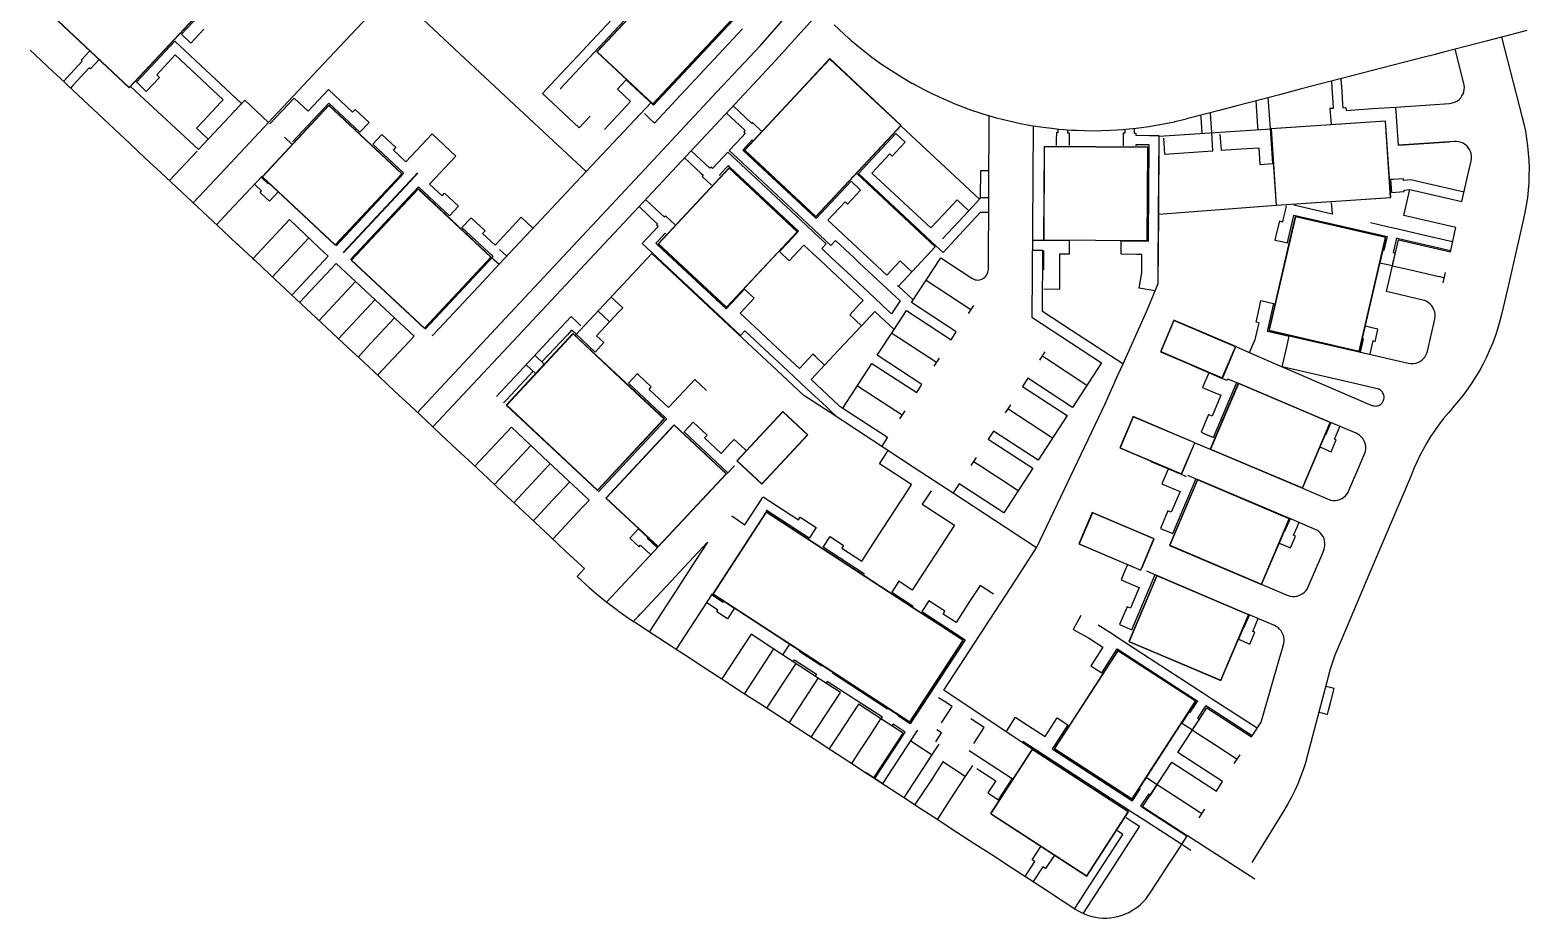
# Model space of a CAD drawing. Header units: metres. Extents: x 368293 to 368433, y 357673 to 357835.
# Drawn here: x 368292.6 to 368433.2, y 357673.3 to 357756.5 of the extents above; entities that cross this region are included whole.
import ezdxf

# ---------------------------------------------------------------- set-up
doc = ezdxf.new("R2010")
doc.units = ezdxf.units.M
for name, color, linetype, true_color in [('3D_LINES', 52, 'Continuous', 0xdcdc00), ('PLOTS EXTERNAL LEVEL', 3, 'Continuous', 0x00ff00), ('PLOTS FFL', 1, 'Continuous', 0xff0000)]:
    doc.layers.add(name, color=color, linetype=linetype, true_color=true_color)

msp = doc.modelspace()

# ---------------------------------------------------------------- linework, layer by layer
at = {"layer": '3D_LINES'}
for points in [[(368344.78, 357743.24, 53.8), (368342.12, 357745.72, 53.8), (368338.5, 357749.1, 53.8), (368333.91, 357753.39, 53.83), (368330, 357757.05, 53.83), (368321.91, 357764.6, 53.65), (368317.63, 357768.6, 53.45)], [(368345.15, 357748.45, 53.78), (368344.13, 357747.36, 53.79), (368340.69, 357750.57, 53.79), (368341.88, 357751.85, 53.79), (368343.98, 357754.09, 53.77), (368345.31, 357755.52, 53.76), (368352.45, 357763.15, 53.76)], [(368342.44, 357750.99, 53.78), (368342.37, 357751.05, 53.78), (368345.52, 357754.42, 53.75), (368353.11, 357762.54, 53.75)], [(368302.03, 357751.21, 53.65), (368308.43, 357745.32, 53.85), (368312.75, 357749.94, 53.85), (368314.98, 357747.86, 53.85), (368319.64, 357752.81, 53.84), (368323.22, 357756.61, 53.84), (368326.61, 357760.21, 53.75)], [(368308.92, 357756.61, 53.68), (368307.69, 357755.3, 53.68), (368306.82, 357756.12, 53.65), (368309.96, 357759.48, 53.65)], [(368328.95, 357720.66, 53.77), (368336.31, 357728.54, 53.9), (368343.09, 357735.79, 54.02), (368350.24, 357743.44, 53.9), (368357.04, 357750.71, 53.77), (368361.11, 357755.06, 53.77), (368365.17, 357759.68, 53.68)], [(368330.41, 357719.3, 53.81), (368337.47, 357726.85, 53.9), (368344.65, 357734.54, 54.02), (368351.97, 357742.36, 53.9), (368354.58, 357745.15, 53.85), (368358.75, 357749.61, 53.77), (368362.57, 357753.7, 53.77), (368366.68, 357758.27, 53.53)], [(368346.49, 357747.2, 53.78), (368348.94, 357749.82, 53.76), (368347.7, 357750.98, 53.76), (368348.52, 357751.86, 53.75), (368351.08, 357749.46, 53.75), (368358.56, 357757.45, 53.75)], [(368350.23, 357748.68, 53.76), (368350.72, 357748.22, 53.79), (368351.18, 357747.8, 53.8), (368353.21, 357749.98, 53.76), (368359.43, 357756.63, 53.76)], [(368368.03, 357757.01, 53.5), (368369.43, 357755.7, 53.5)], [(368309.34, 357746.29, 53.85), (368308.69, 357746.89, 53.83), (368308.24, 357747.32, 53.82), (368308.88, 357748, 53.82), (368310.49, 357749.72, 53.82), (368310.73, 357749.98, 53.82), (368309.73, 357750.92, 53.78), (368306.24, 357754.18, 53.67), (368304.5, 357752.32, 53.67), (368304.75, 357752.08, 53.68), (368303.52, 357750.76, 53.68), (368302.81, 357751.43, 53.66), (368302.61, 357751.62, 53.65), (368306.2, 357755.46, 53.65), (368312.45, 357749.62, 53.85)], [(368369.44, 357755.71, 53.48), (368369.64, 357755.54, 53.48), (368370.46, 357754.85, 53.47), (368371.41, 357754.11, 53.46), (368371.44, 357754.08, 53.45), (368372.39, 357753.39, 53.44), (368373.34, 357752.75, 53.43), (368373.4, 357752.71, 53.43), (368374.43, 357752.07, 53.42), (368375.32, 357751.55, 53.4), (368375.47, 357751.46, 53.4), (368375.57, 357751.41, 53.4)], [(368433, 357756.46, 53.59), (368431.1, 357755.97, 53.59), (368430.62, 357755.84, 53.59), (368429.17, 357755.47, 53.59), (368427.23, 357754.97, 53.58), (368426.26, 357754.71, 53.57), (368425.29, 357754.47, 53.56), (368424.26, 357754.2, 53.56), (368423.36, 357753.96, 53.55), (368421.42, 357753.46, 53.53), (368419.49, 357752.96, 53.51), (368417.55, 357752.46, 53.48), (368415.61, 357751.96, 53.46), (368413.68, 357751.46, 53.43), (368411.74, 357750.96, 53.41), (368409.8, 357750.45, 53.38), (368407.87, 357749.95, 53.36), (368405.93, 357749.45, 53.34), (368404, 357748.95, 53.32), (368402.06, 357748.45, 53.31), (368401.07, 357748.19, 53.31)], [(368430.61, 357755.84, 53.59), (368432.56, 357748.33, 53.71), (368432.7, 357747.73, 53.72), (368432.85, 357747.05, 53.73), (368432.96, 357746.36, 53.74), (368433.06, 357745.67, 53.76), (368433.13, 357744.98, 53.77), (368433.17, 357744.28, 53.78), (368433.2, 357743.58, 53.79), (368433.19, 357742.88, 53.8), (368433.17, 357742.19, 53.82), (368433.11, 357741.49, 53.83), (368433.04, 357740.8, 53.85), (368432.94, 357740.11, 53.87), (368432.81, 357739.42, 53.88), (368432.69, 357738.82, 53.9), (368431.26, 357732.62, 54.05), (368430.64, 357729.97, 54.11), (368430.43, 357729.13, 54.13), (368430.23, 357728.46, 54.15), (368430.01, 357727.79, 54.16), (368429.77, 357727.14, 54.18), (368429.5, 357726.49, 54.19), (368429.21, 357725.86, 54.21), (368428.9, 357725.23, 54.22), (368428.57, 357724.62, 54.24), (368428.21, 357724.02, 54.25), (368427.84, 357723.43, 54.27), (368427.44, 357722.85, 54.28), (368427.03, 357722.29, 54.3), (368426.59, 357721.75, 54.31), (368426.03, 357721.09, 54.33), (368425.98, 357721.03, 54.33), (368425.63, 357720.64, 54.34), (368425.19, 357720.1, 54.35), (368424.76, 357719.55, 54.36), (368424.36, 357718.98, 54.37), (368423.97, 357718.4, 54.38), (368423.61, 357717.8, 54.39), (368423.27, 357717.19, 54.4), (368422.94, 357716.57, 54.41), (368422.64, 357715.94, 54.43), (368422.44, 357715.47, 54.43), (368422.3, 357715.16, 54.44), (368422.07, 357714.6, 54.45), (368418.18, 357705.43, 54.58), (368415.29, 357698.62, 54.48), (368415, 357697.91, 54.47), (368414.77, 357697.26, 54.46), (368414.55, 357696.59, 54.45), (368414.35, 357695.87, 54.43), (368412.46, 357688.65, 54.23), (368412.23, 357687.81, 54.21), (368412.01, 357687.15, 54.19), (368411.77, 357686.5, 54.17), (368411.5, 357685.85, 54.17), (368411.22, 357685.21, 54.17), (368410.91, 357684.59, 54.17), (368410.58, 357683.97, 54.17), (368410.14, 357683.22, 54.17), (368407.21, 357678.46, 54.17)], [(368313.52, 357735.08, 53.71), (368313.51, 357735.1, 53.71), (368312.2, 357736.32, 53.71), (368312.06, 357736.45, 53.71), (368310.74, 357737.69, 53.73), (368309.28, 357739.05, 53.76), (368307.81, 357740.42, 53.78), (368306.35, 357741.79, 53.79), (368304.89, 357743.15, 53.8), (368303.43, 357744.52, 53.8), (368301.97, 357745.88, 53.8), (368300.51, 357747.25, 53.78), (368299.05, 357748.62, 53.77), (368297.59, 357749.98, 53.74), (368296.13, 357751.35, 53.71), (368295.84, 357751.62, 53.7), (368294.72, 357752.66, 53.67), (368292.62, 357754.63, 53.67)], [(368295.75, 357751.7, 53.7), (368296.03, 357752, 53.7), (368297.52, 357753.59, 53.67), (368297.41, 357753.69, 53.67), (368298.23, 357754.57, 53.65), (368299.1, 357753.75, 53.65), (368298.28, 357752.87, 53.67), (368298.17, 357752.97, 53.67), (368296.64, 357751.33, 53.7), (368296.41, 357751.08, 53.72)], [(368420.72, 357749.3, 53.8), (368425.73, 357749.64, 53.84), (368425.9, 357749.66, 53.84), (368426.1, 357749.71, 53.84), (368426.3, 357749.79, 53.85), (368426.48, 357749.89, 53.85), (368426.64, 357750.02, 53.85), (368426.79, 357750.17, 53.84), (368426.91, 357750.34, 53.83), (368427.01, 357750.53, 53.81), (368427.08, 357750.73, 53.8), (368427.12, 357750.93, 53.79), (368427.13, 357751.14, 53.78), (368427.12, 357751.35, 53.77), (368427.09, 357751.51, 53.76), (368426.26, 357754.71, 53.57)], [(368375.35, 357751.53, 53.4), (368375.47, 357751.46, 53.4), (368376.37, 357750.98, 53.39), (368377.37, 357750.48, 53.38), (368377.46, 357750.44, 53.38), (368378.56, 357749.94, 53.42), (368379.5, 357749.55, 53.44), (368379.69, 357749.48, 53.44), (368380.82, 357749.05, 53.43), (368381.68, 357748.77, 53.43), (368381.97, 357748.67, 53.43), (368383.14, 357748.33, 53.41), (368383.91, 357748.13, 53.4), (368384.31, 357748.03, 53.4), (368385.5, 357747.77, 53.39), (368386.17, 357747.64, 53.38), (368386.69, 357747.55, 53.37), (368387.89, 357747.37, 53.36), (368388.46, 357747.31, 53.36), (368389.1, 357747.24, 53.35), (368390.3, 357747.14, 53.34), (368390.77, 357747.12, 53.34), (368391.52, 357747.09, 53.33), (368392.73, 357747.08, 53.32), (368393.09, 357747.09, 53.32), (368393.94, 357747.12, 53.32), (368395.15, 357747.2, 53.31), (368395.4, 357747.22, 53.31), (368396.36, 357747.31, 53.31), (368397.56, 357747.47, 53.31), (368397.7, 357747.5, 53.31), (368398.76, 357747.68, 53.31), (368399.95, 357747.92, 53.31), (368399.97, 357747.93, 53.31), (368401.07, 357748.19, 53.31)], [(368414.66, 357751.71, 53.45), (368414.7, 357751.1, 53.48), (368414.83, 357749.27, 53.67), (368414.83, 357749.17, 53.68), (368414.53, 357749.15, 53.68), (368414.63, 357747.65, 53.8)], [(368415.55, 357751.94, 53.46), (368415.63, 357750.79, 53.53), (368415.71, 357749.57, 53.65), (368415.73, 357749.23, 53.68), (368416.03, 357749.25, 53.68), (368416.05, 357748.97, 53.7), (368418.52, 357749.15, 53.7), (368420.72, 357749.3, 53.8)], [(368311.72, 357748.99, 53.85), (368311.8, 357748.92, 53.85), (368312.48, 357749.65, 53.85)], [(368315.12, 357747.72, 53.85), (368317.38, 357750.13, 53.85), (368318.69, 357748.9, 53.85), (368320.6, 357750.94, 53.85), (368322.86, 357748.83, 53.85), (368323.1, 357749.08, 53.85), (368324.41, 357747.86, 53.85), (368323.56, 357746.94, 53.85), (368320.64, 357749.67, 53.85), (368317.25, 357746.04, 53.85)], [(368335.87, 357735.23, 53.85), (368336.62, 357734.57, 53.85), (368341.56, 357739.81, 53.84), (368344.78, 357743.24, 53.8), (368350.87, 357749.72, 53.75)], [(368404.21, 357746.74, 53.59), (368404.31, 357745.24, 53.59), (368406.19, 357745.37, 53.68), (368407.85, 357745.48, 53.75), (368407.96, 357743.91, 53.75), (368409.16, 357743.99, 53.8), (368408.94, 357747.28, 53.8), (368408.74, 357750.18, 53.37)], [(368407.79, 357747.19, 53.75), (368407.77, 357747.48, 53.71), (368407.61, 357749.89, 53.36)], [(368357.94, 357748.74, 53.79), (368359.14, 357747.61, 53.74), (368359.69, 357747.11, 53.73), (368359.55, 357746.96, 53.73), (368359.69, 357746.83, 53.72), (368359.37, 357746.48, 53.72), (368358.2, 357745.23, 53.74), (368358.96, 357744.51, 53.7), (368365.53, 357738.37, 53.7), (368366.2, 357737.75, 53.73), (368367.71, 357736.33, 53.73), (368368.15, 357736.8, 53.72), (368369.47, 357735.56, 53.72), (368369.85, 357735.21, 53.72), (368370.39, 357734.7, 53.74), (368373.44, 357731.85, 53.76), (368374.21, 357731.13, 53.82), (368373.59, 357730.18, 53.9), (368373.41, 357729.91, 53.91), (368373.13, 357730.17, 53.9), (368372.46, 357730.8, 53.84), (368371.29, 357731.9, 53.84), (368369.24, 357733.81, 53.77), (368367.78, 357735.17, 53.75), (368366.87, 357736.03, 53.75), (368367.28, 357736.46, 53.74), (368366.17, 357737.5, 53.73), (368365.37, 357738.25, 53.7), (368358.83, 357744.36, 53.7), (368358.06, 357745.08, 53.74), (368357.11, 357744.06, 53.74), (368356.61, 357743.53, 53.75), (368356.47, 357743.67, 53.76), (368356.36, 357743.56, 53.76), (368354.62, 357745.19, 53.85)], [(368360.3, 357747.77, 53.73), (368358.55, 357749.4, 53.78)], [(368368.85, 357721.07, 54.15), (368371.58, 357725.26, 54.05), (368375.77, 357722.53, 53.9), (368376.26, 357723.29, 53.8), (368372.07, 357726.02, 54), (368373.66, 357728.45, 53.94), (368374.8, 357730.21, 53.9), (368378.99, 357727.48, 53.77), (368379.48, 357728.23, 53.75), (368375.29, 357730.96, 53.85), (368378.02, 357735.15, 53.75), (368380.95, 357733.25, 53.69), (368381.12, 357733.15, 53.69), (368381.25, 357733.11, 53.69), (368381.39, 357733.09, 53.68), (368381.53, 357733.08, 53.68), (368381.67, 357733.1, 53.68), (368381.8, 357733.13, 53.68), (368381.93, 357733.19, 53.67), (368382.05, 357733.26, 53.67), (368382.16, 357733.34, 53.67), (368382.26, 357733.44, 53.67), (368382.34, 357733.56, 53.67), (368382.38, 357733.63, 53.66), (368382.45, 357733.81, 53.66), (368382.48, 357733.93, 53.66), (368382.49, 357734.08, 53.66), (368382.58, 357748.49, 53.42)], [(368398.91, 357746.38, 53.37), (368399.01, 357744.89, 53.37), (368403.55, 357745.19, 53.56), (368403.44, 357746.9, 53.56), (368403.35, 357748.23, 53.4), (368403.31, 357748.77, 53.32)], [(368402.54, 357746.84, 53.52), (368402.44, 357748.38, 53.34), (368402.43, 357748.54, 53.32)], [(368420.96, 357745.71, 53.8), (368420.72, 357749.3, 53.8)], [(368307.93, 357740.32, 53.78), (368309.97, 357742.5, 53.81), (368311.41, 357744.04, 53.85), (368314.98, 357747.86, 53.85)], [(368331.42, 357745.76, 53.84), (368330.32, 357746.78, 53.84), (368327.86, 357744.15, 53.85), (368326.7, 357745.24, 53.85), (368326.94, 357745.5, 53.85), (368325.62, 357746.73, 53.85), (368324.77, 357745.81, 53.85), (368327.69, 357743.09, 53.85), (368321.32, 357736.28, 53.85)], [(368375.32, 357733.86, 53.7), (368374.23, 357734.88, 53.7), (368372.96, 357733.53, 53.7), (368367.45, 357738.69, 53.7), (368369.05, 357740.41, 53.7), (368369.27, 357740.2, 53.7), (368370.5, 357741.52, 53.7), (368369.63, 357742.34, 53.7), (368366.35, 357738.84, 53.7), (368359.47, 357745.27, 53.7), (368360.35, 357746.21, 53.7), (368360.43, 357746.14, 53.7), (368361.24, 357747.02, 53.7), (368360.37, 357747.84, 53.73), (368360.27, 357747.73, 53.73)], [(368382.53, 357739.4, 53.57), (368381.73, 357739.4, 53.6), (368378.24, 357735.66, 53.75), (368377.56, 357736.29, 53.7), (368370.31, 357743.07, 53.7), (368373.82, 357746.83, 53.7), (368374.7, 357746.01, 53.7), (368373.47, 357744.69, 53.7), (368373.25, 357744.9, 53.7), (368371.58, 357743.11, 53.7), (368377.1, 357737.96, 53.64), (368378.33, 357739.27, 53.63), (368379.56, 357740.59, 53.61), (368380.65, 357739.56, 53.6)], [(368374.33, 357747.52, 53.7), (368381.67, 357740.65, 53.6)], [(368386.6, 357689.1, 54.4), (368378.31, 357694.62, 54.4), (368385.07, 357704.96, 54.35), (368387.04, 357708.03, 54.35), (368393.45, 357721.48, 54.35), (368394.65, 357724.17, 54.2), (368395.12, 357725.21, 54.17), (368397.37, 357730.26, 54.05), (368398.43, 357732.76, 53.7), (368398.47, 357739.25, 53.35), (368398.52, 357746.57, 53.35), (368408.99, 357747.27, 53.8)], [(368386.68, 357747.55, 53.37), (368386.62, 357737.92, 53.48), (368386.56, 357729.59, 53.55), (368393.1, 357725.33, 53.6), (368390.38, 357721.14, 53.65), (368386.19, 357723.87, 53.55), (368385.69, 357723.11, 53.55), (368389.88, 357720.38, 53.7), (368387.16, 357716.19, 53.8), (368382.97, 357718.92, 53.65), (368382.47, 357718.17, 53.7), (368386.66, 357715.44, 53.9), (368383.94, 357711.25, 54), (368379.75, 357713.98, 53.75), (368379.2, 357713.14, 53.75)], [(368389.02, 357747.24, 53.35), (368389.02, 357746.89, 53.35), (368388.87, 357746.9, 53.35), (368388.86, 357746.17, 53.34), (368388.86, 357745.7, 53.35)], [(368389.92, 357747.17, 53.34), (368389.92, 357746.89, 53.34), (368390.07, 357746.89, 53.34), (368390.06, 357746.25, 53.34), (368390.06, 357745.69, 53.35)], [(368395.28, 357747.21, 53.31), (368395.28, 357746.85, 53.32), (368395.13, 357746.86, 53.32), (368395.12, 357745.66, 53.35)], [(368396.18, 357747.29, 53.31), (368396.18, 357746.85, 53.32), (368396.33, 357746.85, 53.32), (368396.33, 357746.65, 53.32), (368397.59, 357746.64, 53.33), (368398.47, 357746.63, 53.35), (368398.42, 357739.13, 53.35), (368398.39, 357734.02, 53.63)], [(368317.17, 357745.81, 53.85), (368316.47, 357746.46, 53.85)], [(368331.46, 357745.72, 53.84), (368332.55, 357744.7, 53.83), (368330.09, 357742.07, 53.85), (368331.26, 357740.98, 53.85), (368331.5, 357741.23, 53.85), (368332.81, 357740.01, 53.85), (368331.96, 357739.09, 53.85), (368329.04, 357741.82, 53.85), (368322.68, 357735.01, 53.85)], [(368398.11, 357732.06, 53.8), (368396.63, 357732.32, 53.82), (368396.89, 357733.76, 53.63), (368396.9, 357735.48, 53.47), (368396.37, 357735.48, 53.48), (368394.95, 357735.49, 53.48), (368394.95, 357736.74, 53.35), (368397.51, 357736.73, 53.37), (368397.51, 357737.01, 53.35), (368397.57, 357745.74, 53.35), (368396.32, 357745.75, 53.35), (368396.32, 357745.65, 53.35)], [(368422.03, 357741.56, 53.9), (368426.9, 357740.43, 54.05), (368427.56, 357743.31, 53.95), (368427.78, 357744.23, 53.93), (368427.81, 357744.52, 53.93), (368427.8, 357744.73, 53.93), (368427.77, 357744.94, 53.92), (368427.7, 357745.14, 53.92), (368427.61, 357745.33, 53.92), (368427.49, 357745.5, 53.91), (368427.35, 357745.65, 53.91), (368427.19, 357745.79, 53.9), (368427.01, 357745.9, 53.9), (368426.82, 357745.98, 53.9), (368426.62, 357746.04, 53.89), (368426.41, 357746.06, 53.89), (368426.21, 357746.06, 53.89), (368420.96, 357745.71, 53.8), (368425.75, 357746.03, 53.8)], [(368308.28, 357745.16, 53.85), (368305.7, 357742.4, 53.79)], [(368354, 357744.53, 53.86), (368355.56, 357743.08, 53.78), (368355.75, 357742.9, 53.77), (368355.65, 357742.79, 53.77), (368356.52, 357741.97, 53.71)], [(368314.39, 357742.83, 53.85), (368311.27, 357739.5, 53.77), (368310.15, 357738.3, 53.74)], [(368314.32, 357742.69, 53.85), (368314.95, 357742.1, 53.85), (368315.02, 357742.17, 53.85), (368315.9, 357741.35, 53.85), (368315.51, 357740.94, 53.84), (368315.08, 357740.47, 53.83)], [(368328.96, 357743.13, 53.85), (368328.24, 357742.36, 53.85), (368321.98, 357735.66, 53.85)], [(368329, 357743.09, 53.85), (368328.28, 357742.33, 53.85), (368322.02, 357735.63, 53.85)], [(368370.58, 357728.79, 53.9), (368369.49, 357729.81, 53.88), (368370.42, 357730.82, 53.88), (368370.75, 357731.17, 53.87), (368368.85, 357732.94, 53.81), (368366.73, 357734.93, 53.78), (368366, 357735.6, 53.77), (368365.19, 357736.36, 53.74), (368364.68, 357735.82, 53.77), (368363.82, 357734.89, 53.78), (368362.91, 357735.75, 53.75), (368363.71, 357736.6, 53.75), (368364.69, 357737.65, 53.7), (368358.25, 357743.67, 53.7), (368358.11, 357743.81, 53.71), (368357.85, 357743.53, 53.71), (368357.27, 357742.91, 53.71), (368357.34, 357742.85, 53.71)], [(368374.06, 357732.51, 53.7), (368377.51, 357736.2, 53.7), (368370.17, 357743.07, 53.7)], [(368382.55, 357743.31, 53.51), (368382.01, 357743.31, 53.54), (368381.74, 357743.32, 53.54), (368381.73, 357740.81, 53.59), (368381.67, 357740.65, 53.6)], [(368427.1, 357741.31, 54.02), (368423.71, 357742.09, 53.92), (368422.1, 357742.46, 53.88), (368421.8, 357742.44, 53.88), (368421.43, 357742.42, 53.86), (368421.42, 357742.57, 53.85), (368420.48, 357742.51, 53.8), (368420.22, 357742.49, 53.8), (368420.3, 357741.29, 53.8), (368421.5, 357741.37, 53.87), (368421.49, 357741.52, 53.87), (368422.03, 357741.56, 53.9)], [(368314.31, 357741.19, 53.83), (368314.2, 357741.29, 53.83), (368314.34, 357741.44, 53.83), (368313.7, 357742.03, 53.83)], [(368314.31, 357741.19, 53.83), (368315.08, 357740.47, 53.83), (368314.31, 357741.19, 53.83)], [(368410.04, 357724.93, 54.1), (368410.5, 357726.93, 54.03), (368410.71, 357727.86, 54), (368417.28, 357726.34, 54), (368421.87, 357725.28, 54.3), (368422.15, 357725.25, 54.32), (368422.36, 357725.25, 54.33), (368422.57, 357725.29, 54.35), (368422.77, 357725.36, 54.36), (368422.95, 357725.45, 54.37), (368423.13, 357725.56, 54.39), (368423.28, 357725.7, 54.4), (368423.42, 357725.86, 54.39), (368423.53, 357726.04, 54.39), (368423.61, 357726.23, 54.38), (368423.67, 357726.41, 54.38), (368424.36, 357729.4, 54.28), (368424.39, 357729.69, 54.28), (368424.39, 357729.89, 54.27), (368424.35, 357730.1, 54.26), (368424.28, 357730.3, 54.26), (368424.19, 357730.49, 54.25), (368424.08, 357730.66, 54.25), (368423.94, 357730.82, 54.24), (368423.78, 357730.95, 54.24), (368423.6, 357731.06, 54.23), (368423.41, 357731.15, 54.23), (368423.23, 357731.2, 54.22), (368419.82, 357731.99, 54.15), (368420.94, 357736.86, 54), (368425.82, 357735.73, 54.2), (368426.34, 357738, 54.05), (368421.47, 357739.12, 53.9), (368422.03, 357741.56, 53.9)], [(368368.32, 357720.23, 54.13), (368367.75, 357720.76, 54.15), (368367.3, 357721.18, 54.13), (368365.47, 357722.89, 54.09), (368363.74, 357724.51, 54), (368362.75, 357725.43, 53.99), (368362.42, 357725.75, 53.98), (368361.5, 357726.6, 53.94), (368359.66, 357728.32, 53.83), (368359.25, 357727.88, 53.82), (368357.21, 357729.8, 53.7), (368350.96, 357735.63, 53.7), (368350.4, 357736.16, 53.75), (368350.04, 357736.5, 53.79), (368351.53, 357738.09, 53.76), (368351.38, 357738.22, 53.78), (368351.48, 357738.33, 53.77), (368349.73, 357739.97, 53.94)], [(368350.35, 357740.63, 53.93), (368351.74, 357739.32, 53.8), (368352.1, 357738.99, 53.77), (368352.2, 357739.1, 53.77), (368353.08, 357738.28, 53.71)], [(368381.67, 357740.65, 53.6), (368380.65, 357739.56, 53.6), (368378.19, 357736.93, 53.6)], [(368381.73, 357740.81, 53.59), (368382.53, 357740.81, 53.55)], [(368398.47, 357739.25, 53.35), (368409.47, 357740.09, 53.8)], [(368410.42, 357740.04, 53.8), (368410.32, 357739.59, 53.82), (368410.15, 357738.85, 53.89), (368410.07, 357738.52, 53.91), (368409.78, 357738.59, 53.89), (368409.52, 357737.49, 53.94), (368409.37, 357736.83, 53.95), (368410, 357736.69, 53.98), (368410.54, 357736.56, 54), (368410.71, 357737.3, 54), (368410.8, 357737.67, 53.98), (368411.13, 357739.12, 53.85), (368411.14, 357739.17, 53.84), (368417.46, 357737.71, 53.85), (368419.78, 357737.18, 53.99), (368419.88, 357737.15, 54), (368419.77, 357736.65, 54.01), (368419.58, 357735.85, 54.01), (368419.49, 357735.87, 54), (368419.22, 357734.7, 54), (368419.79, 357734.57, 54.07), (368420.38, 357734.43, 54.07), (368420.38, 357734.42, 54.08), (368422.09, 357734.03, 54.11), (368424.61, 357733.45, 54.21), (368424.82, 357733.4, 54.22), (368425.25, 357733.3, 54.21)], [(368414.65, 357740.33, 53.8), (368414.69, 357739.71, 53.83), (368414.72, 357739.27, 53.84), (368413.67, 357739.51, 53.84), (368411.14, 357740.09, 53.8)], [(368317.18, 357731.67, 53.67), (368320.59, 357735.32, 53.82), (368319.78, 357736.08, 53.82), (368316.94, 357738.74, 53.82), (368313.52, 357735.08, 53.71)], [(368339.78, 357737.94, 53.84), (368338.68, 357738.97, 53.84), (368336.23, 357736.34, 53.85), (368335.06, 357737.43, 53.85), (368335.3, 357737.68, 53.85), (368333.98, 357738.91, 53.85), (368333.13, 357738, 53.85), (368336.05, 357735.27, 53.85), (368329.68, 357728.46, 53.85)], [(368426.03, 357736.66, 54.14), (368423.15, 357737.32, 54.02), (368421.16, 357737.78, 53.96), (368420.48, 357737.94, 53.96), (368419.89, 357738.08, 53.95), (368418.32, 357738.44, 53.85)], [(368318.76, 357737.03, 53.82), (368315.35, 357733.38, 53.69)], [(368367.13, 357725.1, 54), (368366.27, 357725.91, 53.97), (368366.04, 357726.13, 53.97), (368364.77, 357724.77, 53.99), (368363.54, 357725.93, 53.98), (368362.74, 357726.67, 53.96), (368360.58, 357728.7, 53.86), (368359.22, 357729.97, 53.78), (368359.33, 357730.09, 53.77), (368359.62, 357730.4, 53.79), (368360.53, 357731.38, 53.78), (368359.62, 357732.23, 53.75), (368358.81, 357731.36, 53.75), (368357.9, 357730.38, 53.7), (368351.47, 357736.39, 53.7), (368351.31, 357736.54, 53.71), (368351.55, 357736.79, 53.71), (368352.18, 357737.47, 53.71), (368352.26, 357737.41, 53.71)], [(368425.84, 357735.83, 54.19), (368420.97, 357736.95, 54), (368420.77, 357737, 54), (368420.46, 357735.65, 54.04), (368420.65, 357735.6, 54.04)], [(368338.55, 357736.63, 53.84), (368336.62, 357734.57, 53.85), (368335.11, 357732.95, 53.86), (368330.98, 357728.53, 53.86), (368330.34, 357727.85, 53.85)], [(368336.66, 357735.93, 53.85), (368337.32, 357735.31, 53.85)], [(368387.01, 357707.98, 54.35), (368379.18, 357713.1, 53.75), (368375.55, 357715.48, 53.9), (368367.57, 357720.71, 54.15), (368365.18, 357722.26, 54.15), (368362.18, 357725.06, 54), (368357.16, 357729.75, 53.7), (368350.93, 357735.58, 53.7), (368343.73, 357727.88, 54.1)], [(368387.6, 357735.84, 53.35), (368386.6, 357735.84, 53.49)], [(368387.68, 357732.24, 53.44), (368389.18, 357732.23, 53.52), (368389.2, 357735.53, 53.46), (368390.1, 357735.52, 53.47), (368390.1, 357736.17, 53.42), (368390.11, 357736.77, 53.35), (368387.66, 357736.79, 53.35), (368387.17, 357736.79, 53.41), (368386.61, 357736.79, 53.49)], [(368395.11, 357725.22, 54.17), (368390.3, 357728.35, 53.55), (368387.57, 357730.13, 53.48), (368387.6, 357735.89, 53.35)], [(368387.69, 357734.04, 53.4), (368387.7, 357735.84, 53.36)], [(368420.43, 357734.63, 54.07), (368420.67, 357735.65, 54.04)], [(368313.52, 357735.08, 53.71), (368313.66, 357734.96, 53.71), (368315.12, 357733.59, 53.69), (368316.58, 357732.23, 53.68), (368318.04, 357730.86, 53.67), (368319.5, 357729.49, 53.67), (368320.96, 357728.13, 53.67), (368322.42, 357726.76, 53.68), (368323.88, 357725.4, 53.69), (368325.35, 357724.03, 53.71), (368326.81, 357722.66, 53.73), (368328.27, 357721.3, 53.76), (368329.73, 357719.93, 53.78), (368331.19, 357718.57, 53.81), (368332.15, 357717.66, 53.81), (368332.65, 357717.2, 53.84), (368334.11, 357715.83, 53.87), (368335.57, 357714.47, 53.9), (368337.03, 357713.1, 53.93), (368338.49, 357711.74, 53.95), (368339.96, 357710.37, 53.98), (368341.42, 357709.01, 54.01), (368342.88, 357707.64, 54.04), (368344.34, 357706.27, 54.07), (368344.61, 357706.02, 54.06), (368343.92, 357705.29, 54.05), (368344.78, 357704.5, 54.07), (368345.05, 357704.26, 54.07), (368345.73, 357703.67, 54.09), (368346.44, 357703.1, 54.1), (368346.71, 357702.88, 54.1), (368347.72, 357702.11, 54.12), (368347.88, 357702, 54.13), (368348.76, 357701.39, 54.13), (368349.28, 357701.04, 54.13)], [(368325.21, 357724.16, 53.7), (368328.23, 357727.39, 53.81), (368328.63, 357727.81, 53.82), (368321.32, 357734.64, 53.82), (368317.91, 357730.99, 53.67)], [(368323.15, 357732.93, 53.82), (368319.73, 357729.28, 53.67)], [(368376.66, 357733.06, 53.8), (368380.85, 357730.33, 53.7)], [(368425.14, 357732.81, 54.21), (368425.37, 357733.78, 54.21)], [(368347.1, 357731.51, 53.91), (368348.2, 357730.48, 53.91), (368347.85, 357730.1, 53.93), (368345.74, 357727.85, 54.05), (368346.43, 357727.21, 54.05), (368345.61, 357726.33, 54.09), (368343.76, 357728.06, 54.1), (368343.41, 357728.39, 54.09), (368343.01, 357727.95, 54.08), (368340.62, 357725.4, 54.08)], [(368373.98, 357732.58, 53.7), (368374.06, 357732.51, 53.7), (368375.45, 357731.21, 53.84)], [(368324.97, 357731.22, 53.82), (368321.56, 357727.57, 53.67)], [(368345.87, 357730.19, 53.98), (368346.97, 357729.17, 53.98)], [(368365.87, 357723.75, 54), (368368.45, 357726.51, 54), (368370.58, 357728.79, 53.9), (368371.85, 357730.14, 53.9)], [(368371.85, 357730.14, 53.9), (368373.66, 357728.45, 53.94)], [(368381.09, 357730.7, 53.7), (368380.6, 357729.95, 53.71)], [(368406.99, 357726.27, 54.1), (368407.52, 357727.49, 54.06), (368407.59, 357727.76, 54.06), (368407.8, 357728.68, 53.98), (368407.89, 357729.07, 53.98), (368407.6, 357729.14, 53.98), (368407.88, 357730.37, 53.96), (368408.06, 357731.16, 53.96), (368409.23, 357730.89, 54), (368408.66, 357728.4, 54), (368408.63, 357728.28, 54.01), (368408.66, 357728.28, 54.01), (368410.7, 357727.81, 54)], [(368326.8, 357729.52, 53.82), (368324.59, 357727.16, 53.73), (368323.38, 357725.86, 53.68)], [(368344.28, 357728.8, 54.07), (368343.91, 357729.16, 54.09), (368343.37, 357729.66, 54.07), (368341.49, 357727.65, 54.03), (368336.37, 357722.17, 54.03)], [(368417.37, 357726.27, 54.01), (368417.38, 357726.32, 54.01), (368417.51, 357726.86, 54.01), (368417.67, 357727.57, 54.01), (368417.58, 357727.6, 54), (368417.85, 357728.77, 54), (368418.32, 357728.66, 54.06), (368419.02, 357728.5, 54.11)], [(368344.29, 357727.56, 54.09), (368344.29, 357727.56, 54.09)], [(368373.44, 357728.11, 53.95), (368374.03, 357727.73, 53.92), (368377.63, 357725.38, 53.79)], [(368418.75, 357727.33, 54.09), (368418.55, 357727.37, 54.08), (368418.27, 357726.15, 54.06), (368418.25, 357726.07, 54.07)], [(368419, 357728.45, 54.11), (368418.74, 357727.28, 54.09)], [(368339.15, 357725.14, 54.03), (368340.02, 357724.32, 54.1), (368340.84, 357725.2, 54.1), (368339.97, 357726.02, 54.03)], [(368377.87, 357725.76, 53.78), (368377.38, 357725.01, 53.79)], [(368387.8, 357726.34, 53.56), (368387.39, 357725.72, 53.57), (368387.3, 357725.58, 53.57)], [(368387.55, 357725.96, 53.57), (368387.93, 357725.71, 53.56), (368391.74, 357723.23, 53.63)], [(368404.53, 357724.08, 54.15), (368405.7, 357726.84, 54.15)], [(368405.7, 357726.84, 54.15), (368406.9, 357726.31, 54.1), (368410.04, 357724.93, 54.1)], [(368339.8, 357724.52, 54.08), (368337.3, 357721.85, 54.08), (368337.03, 357721.56, 54.09)], [(368356.05, 357722.73, 54.08), (368354.95, 357723.76, 54), (368352.5, 357721.13, 54.06), (368350.67, 357722.83, 54.06), (368350.88, 357723.05, 54.05), (368349.67, 357724.18, 54.05), (368349.56, 357724.28, 54.05), (368348.75, 357723.4, 54.09), (368352.17, 357720.2, 54.09), (368352.32, 357720.06, 54.11), (368352.24, 357719.97, 54.12), (368345.93, 357713.22, 54.12)], [(368404.96, 357723.81, 54.16), (368404.92, 357723.73, 54.17), (368404.89, 357723.65, 54.17), (368404.39, 357723.86, 54.15), (368401.57, 357725.05, 54.15)], [(368403.17, 357724.38, 54.15), (368402.58, 357722.99, 54.24), (368403.46, 357722.62, 54.27), (368404.3, 357722.27, 54.26), (368403.48, 357720.33, 54.3), (368403.15, 357720.46, 54.31), (368402.45, 357718.8, 54.37), (368402.64, 357718.72, 54.35), (368403.6, 357718.32, 54.33), (368405.73, 357723.34, 54.21), (368405.78, 357723.46, 54.19)], [(368419.1, 357722.84, 54.38), (368416.17, 357723.52, 54.1), (368410.04, 357724.93, 54.1), (368415.48, 357722.6, 54.1), (368418.45, 357721.33, 54.38), (368418.54, 357721.3, 54.39), (368418.65, 357721.27, 54.4), (368418.76, 357721.26, 54.41), (368418.88, 357721.27, 54.42), (368418.99, 357721.29, 54.43), (368419.1, 357721.33, 54.44), (368419.2, 357721.38, 54.45), (368419.3, 357721.44, 54.46), (368419.38, 357721.52, 54.47), (368419.45, 357721.61, 54.48), (368419.51, 357721.71, 54.49), (368419.56, 357721.81, 54.5), (368419.59, 357721.92, 54.49), (368419.6, 357722.04, 54.48), (368419.6, 357722.15, 54.47), (368419.58, 357722.27, 54.46), (368419.55, 357722.38, 54.45), (368419.5, 357722.48, 54.43), (368419.44, 357722.58, 54.42), (368419.36, 357722.67, 54.41), (368419.28, 357722.74, 54.4), (368419.18, 357722.8, 54.39), (368419.1, 357722.84, 54.38)], [(368365.87, 357723.75, 54), (368368.46, 357721.33, 54.13), (368368.85, 357721.07, 54.15), (368373.04, 357718.34, 54), (368372.5, 357717.51, 54)], [(368370.22, 357723.17, 54.1), (368374.41, 357720.44, 53.95)], [(368405.01, 357723.79, 54.17), (368405.93, 357723.4, 54.2)], [(368374.65, 357720.82, 53.94), (368374.16, 357720.06, 53.96)], [(368384.58, 357721.39, 53.59), (368384.08, 357720.64, 53.61)], [(368384.33, 357721.02, 53.6), (368388.52, 357718.29, 53.75)], [(368330.41, 357719.3, 53.81), (368331.19, 357718.57, 53.81), (368331.19, 357718.57, 53.81), (368332.15, 357717.66, 53.81), (368332.15, 357717.66, 53.81)], [(368341.65, 357708.79, 54.02), (368342.01, 357709.18, 54.03), (368344.38, 357711.71, 54.07), (368344.65, 357712, 54.09), (368345.06, 357712.44, 54.1), (368345.03, 357712.47, 54.09), (368344.97, 357712.52, 54.08), (368341.25, 357716, 54.08), (368337.76, 357719.27, 54.06), (368336.27, 357717.68, 53.99), (368334.34, 357715.62, 53.87)], [(368346.61, 357712.64, 54.25), (368352.91, 357719.37, 54.25)], [(368359.75, 357717.12, 54.35), (368359.28, 357717.55, 54.3), (368358.65, 357718.14, 54.28), (368358.28, 357717.74, 54.29), (368357.52, 357716.92, 54.33), (368357.43, 357716.83, 54.32), (368355.88, 357718.27, 54.28), (368356.12, 357718.52, 54.27), (368354.81, 357719.75, 54.23), (368353.95, 357718.84, 54.26), (368358.06, 357715, 54.26)], [(368400.7, 357715.06, 54.55), (368401.87, 357717.83, 54.55), (368403.3, 357717.22, 54.35), (368411.95, 357713.55, 54.35), (368414.35, 357712.53, 54.54), (368414.62, 357712.45, 54.56), (368414.83, 357712.42, 54.57), (368415.04, 357712.42, 54.59), (368415.24, 357712.45, 54.6), (368415.45, 357712.5, 54.62), (368415.64, 357712.59, 54.63), (368415.81, 357712.7, 54.65), (368415.97, 357712.84, 54.65), (368416.11, 357712.99, 54.64), (368416.23, 357713.16, 54.64), (368416.31, 357713.33, 54.64), (368417.37, 357715.81, 54.59), (368417.78, 357716.77, 54.58), (368417.76, 357716.75, 54.57), (368417.85, 357717.02, 54.55), (368417.88, 357717.23, 54.54), (368417.88, 357717.44, 54.52), (368417.85, 357717.65, 54.5), (368417.79, 357717.85, 54.49), (368417.71, 357718.04, 54.47), (368417.6, 357718.22, 54.46), (368417.46, 357718.38, 54.44), (368417.31, 357718.52, 54.43), (368417.13, 357718.63, 54.41), (368416.97, 357718.72, 54.4), (368414.52, 357719.75, 54.2)], [(368414.62, 357719.71, 54.21), (368414.11, 357718.52, 54.23), (368414.06, 357718.53, 54.23), (368413.59, 357717.43, 54.26), (368414.65, 357716.98, 54.35), (368415.12, 357718.09, 54.32), (368414.94, 357718.16, 54.31), (368415.22, 357718.83, 54.29), (368415.45, 357719.36, 54.27)], [(368339.58, 357717.56, 54.07), (368337.06, 357714.86, 53.94), (368336.17, 357713.91, 53.91)], [(368341.41, 357715.86, 54.08), (368341.25, 357715.69, 54.07), (368337.99, 357712.2, 53.94)], [(368359.05, 357715.99, 54.35), (368361.24, 357713.94, 54.35)], [(368370.89, 357705.49, 54.34), (368367, 357708.02, 54.34), (368367.66, 357709.02, 54.3), (368368.91, 357708.2, 54.3), (368368.75, 357707.95, 54.31), (368370.63, 357706.73, 54.31), (368370.75, 357706.91, 54.3), (368372.23, 357709.19, 54.17), (368374.17, 357712.16, 54.03), (368374.41, 357712.53, 54.02), (368374.93, 357713.33, 53.98), (368375.29, 357713.9, 53.94), (368375.12, 357714.01, 53.95), (368373.16, 357715.29, 54.01), (368372.28, 357715.86, 54.04), (368373.09, 357717.09, 53.98), (368373.1, 357717.11, 53.98)], [(368381.36, 357716.45, 53.77), (368381.22, 357716.25, 53.78), (368380.86, 357715.7, 53.77)], [(368381.11, 357716.07, 53.78), (368381.66, 357715.71, 53.8), (368382.84, 357714.95, 53.81), (368383.64, 357714.43, 53.85), (368385.3, 357713.34, 53.95)], [(368401.06, 357714.63, 54.51), (368400.6, 357714.83, 54.55), (368397.75, 357716.04, 54.55)], [(368358.67, 357715.66, 54.32), (368357.99, 357714.93, 54.25)], [(368399.35, 357715.36, 54.55), (368398.76, 357713.98, 54.55), (368400.02, 357713.45, 54.55), (368400.48, 357713.25, 54.53), (368399.65, 357711.31, 54.53), (368399.33, 357711.45, 54.55), (368398.63, 357709.79, 54.55), (368399.78, 357709.3, 54.5), (368401.97, 357714.47, 54.44)], [(368401.18, 357714.78, 54.51), (368402.1, 357714.38, 54.43)], [(368343.24, 357714.15, 54.08), (368341.6, 357712.4, 54.05), (368340.12, 357710.81, 54), (368339.82, 357710.5, 53.98)], [(368377.12, 357713.3, 53.86), (368376.69, 357712.65, 53.89), (368376.3, 357712.05, 53.93), (368377.97, 357710.96, 53.88), (368379.31, 357710.09, 53.94), (368378.04, 357708.14, 54.06), (368376.45, 357705.7, 54.2), (368375.35, 357704.01, 54.28), (368374.1, 357704.83, 54.28), (368373.44, 357703.82, 54.34), (368375.45, 357702.51, 54.34)], [(368358.42, 357710.96, 54.31), (368359.67, 357710.14, 54.34), (368360.91, 357712.04, 54.33), (368361.35, 357712.71, 54.35)], [(368361.37, 357712.76, 54.35), (368364.68, 357710.6, 54.35), (368364.84, 357710.86, 54.35), (368366.35, 357709.87, 54.33), (368365.7, 357708.87, 54.35), (368361.64, 357711.51, 54.35)], [(368408.08, 357704.56, 54.5), (368410.52, 357703.52, 54.56), (368410.8, 357703.43, 54.57), (368411, 357703.4, 54.57), (368411.21, 357703.4, 54.58), (368411.42, 357703.43, 54.58), (368411.62, 357703.49, 54.58), (368411.81, 357703.58, 54.59), (368411.99, 357703.69, 54.59), (368412.15, 357703.82, 54.6), (368412.29, 357703.98, 54.6), (368412.41, 357704.15, 54.61), (368412.49, 357704.31, 54.61), (368413.75, 357707.29, 54.69), (368413.95, 357707.76, 54.66), (368413.94, 357707.73, 54.66), (368414.03, 357708.01, 54.65), (368414.06, 357708.22, 54.64), (368414.06, 357708.42, 54.63), (368414.03, 357708.63, 54.62), (368413.97, 357708.83, 54.61), (368413.88, 357709.02, 54.6), (368413.77, 357709.2, 54.59), (368413.64, 357709.36, 54.58), (368413.48, 357709.5, 54.57), (368413.31, 357709.62, 54.56), (368413.15, 357709.7, 54.55), (368410.7, 357710.74, 54.42)], [(368410.79, 357710.7, 54.43), (368410.28, 357709.5, 54.44), (368410.24, 357709.52, 54.44), (368409.77, 357708.42, 54.45), (368410.83, 357707.97, 54.52), (368411.3, 357709.07, 54.51), (368411.11, 357709.15, 54.5), (368411.44, 357709.92, 54.49), (368411.62, 357710.35, 54.47)], [(368351.45, 357707.98, 54.25), (368350.5, 357708.87, 54.25), (368350.57, 357708.94, 54.25), (368349.69, 357709.76, 54.25), (368348.87, 357708.88, 54.22), (368349.75, 357708.06, 54.22), (368349.88, 357708.21, 54.23), (368350.83, 357707.32, 54.23)], [(368396.88, 357706.05, 54.55), (368398.05, 357708.81, 54.55)], [(368351.55, 357708.09, 54.25), (368346.69, 357702.89, 54.1)], [(368349.21, 357701.08, 54.13), (368349.22, 357701.09, 54.12), (368349.64, 357701.54, 54.13), (368349.84, 357701.75, 54.14), (368350.08, 357702.01, 54.17), (368350.93, 357702.91, 54.21), (368352.78, 357704.89, 54.26), (368353.9, 357706.09, 54.28), (368354.87, 357707.13, 54.3), (368356.15, 357708.5, 54.3), (368356.15, 357708.5, 54.3), (368355.04, 357706.78, 54.3), (368353.09, 357703.79, 54.26), (368350.7, 357700.12, 54.18)], [(368395.54, 357706.39, 54.55), (368395.27, 357705.75, 54.53), (368394.94, 357704.97, 54.51), (368395.44, 357704.75, 54.51), (368396.53, 357704.29, 54.53), (368396.65, 357704.24, 54.52), (368395.83, 357702.3, 54.49), (368395.51, 357702.43, 54.48), (368394.8, 357700.78, 54.45), (368395.95, 357700.29, 54.46), (368398.15, 357705.46, 54.46)], [(368397.32, 357705.81, 54.52), (368398.24, 357705.42, 54.45)], [(368356.59, 357703.67, 54.35), (368353.21, 357698.48, 54.22)], [(368356.54, 357703.59, 54.35), (368357.62, 357702.89, 54.35), (368357.67, 357702.97, 54.35), (368358.68, 357702.31, 54.35), (368358.03, 357701.31, 54.33), (368357.02, 357701.96, 54.33), (368357.13, 357702.13, 54.33), (368356.05, 357702.84, 54.33)], [(368382.98, 357703.64, 54.32), (368381.73, 357704.45, 54.27), (368380.67, 357702.83, 54.28), (368379.46, 357700.98, 54.32), (368378.25, 357701.76, 54.32), (368378.42, 357702.02, 54.31), (368376.91, 357703, 54.31), (368376.25, 357701.99, 54.35), (368380.12, 357699.48, 54.35), (368380.31, 357699.35, 54.35), (368375.17, 357691.46, 54.35), (368374.05, 357692.19, 54.35), (368374.1, 357692.27, 54.35), (368373.1, 357692.93, 54.35), (368373.04, 357692.84, 54.35), (368367.88, 357696.21, 54.35), (368367.93, 357696.29, 54.35), (368366.93, 357696.94, 54.35), (368366.87, 357696.86, 54.35), (368364.8, 357698.21, 54.35), (368364.85, 357698.3, 54.35), (368363.84, 357698.95, 54.35), (368363.19, 357697.95, 54.35)], [(368349.28, 357701.04, 54.16), (368349.39, 357700.97, 54.16), (368351.06, 357699.88, 54.18), (368352.74, 357698.79, 54.21), (368353.21, 357698.48, 54.22), (368354.42, 357697.69, 54.24), (368356.09, 357696.6, 54.27), (368357.51, 357695.68, 54.29), (368357.77, 357695.51, 54.3), (368359.44, 357694.42, 54.33), (368361.12, 357693.33, 54.36), (368362.8, 357692.24, 54.38), (368364.47, 357691.15, 54.41), (368366.15, 357690.05, 54.44), (368367.82, 357688.96, 54.47), (368369.5, 357687.87, 54.5), (368371.17, 357686.78, 54.53), (368372.85, 357685.69, 54.55), (368374.53, 357684.6, 54.58), (368376.2, 357683.51, 54.61), (368377.75, 357682.5, 54.63), (368377.88, 357682.41, 54.63), (368379.55, 357681.32, 54.64), (368381.23, 357680.23, 54.65), (368382.91, 357679.14, 54.66), (368384.58, 357678.05, 54.66), (368386.26, 357676.96, 54.65), (368387.93, 357675.87, 54.64), (368389.61, 357674.77, 54.63), (368390.69, 357674.07, 54.61), (368390.92, 357673.93, 54.61), (368391.23, 357673.77, 54.6), (368391.54, 357673.62, 54.6), (368391.87, 357673.5, 54.59), (368392.21, 357673.41, 54.59), (368392.22, 357673.41, 54.59), (368392.55, 357673.34, 54.58), (368392.89, 357673.29, 54.58), (368393.24, 357673.26, 54.57), (368393.59, 357673.26, 54.57), (368393.87, 357673.28, 54.57), (368393.94, 357673.28, 54.56), (368394.28, 357673.33, 54.56), (368394.63, 357673.41, 54.55), (368394.96, 357673.5, 54.55), (368395.29, 357673.62, 54.54), (368395.48, 357673.7, 54.54), (368395.61, 357673.76, 54.54), (368395.92, 357673.92, 54.53), (368396.21, 357674.11, 54.53), (368396.5, 357674.31, 54.52), (368396.76, 357674.54, 54.52), (368396.85, 357674.62, 54.52), (368397.02, 357674.78, 54.51), (368397.25, 357675.04, 54.51), (368397.4, 357675.23, 54.5), (368397.46, 357675.31, 54.5), (368397.61, 357675.53, 54.5), (368398.33, 357676.63, 54.48), (368399.42, 357678.31, 54.46), (368400.09, 357679.33, 54.44), (368401.18, 357681.01, 54.44), (368407.47, 357676.92, 54.44)], [(368391.17, 357701.63, 54.39), (368390.45, 357700.31, 54.37), (368391.89, 357699.53, 54.37), (368393.24, 357698.65, 54.36), (368392.11, 357696.91, 54.35), (368393.12, 357696.26, 54.35), (368394.57, 357698.5, 54.35), (368394.72, 357698.4, 54.36), (368401.46, 357694.03, 54.36), (368402.04, 357693.65, 54.35), (368402.09, 357693.62, 54.36), (368402.04, 357693.53, 54.36), (368401.82, 357693.19, 54.36), (368401.37, 357692.49, 54.36), (368401.28, 357692.55, 54.35), (368400.63, 357691.54, 54.35), (368401.04, 357691.27, 54.41), (368401.63, 357690.89, 54.5), (368401.63, 357690.88, 54.5), (368403.73, 357689.52, 54.39), (368405.82, 357688.16, 54.33)], [(368407.7, 357691.05, 54.31), (368405.95, 357692.18, 54.4), (368403.43, 357693.82, 54.48), (368402.76, 357694.25, 54.38), (368396.99, 357698, 54.43), (368395.44, 357699.01, 54.43), (368393.79, 357700.08, 54.38), (368392.8, 357700.72, 54.39)], [(368401.15, 357680.97, 54.44), (368396.96, 357683.69, 54.5), (368399.69, 357687.88, 54.5), (368403.88, 357685.16, 54.38), (368404.46, 357686.06, 54.38), (368400.27, 357688.78, 54.5), (368402.99, 357692.97, 54.5), (368407.18, 357690.25, 54.27), (368408.07, 357691.62, 54.34), (368409.83, 357697.72, 54.58), (368410.13, 357698.74, 54.55), (368410.12, 357698.72, 54.55), (368410.2, 357698.99, 54.55), (368410.23, 357699.2, 54.54), (368410.23, 357699.41, 54.54), (368410.2, 357699.62, 54.53), (368410.14, 357699.82, 54.53), (368410.06, 357700.01, 54.53), (368409.95, 357700.19, 54.52), (368409.81, 357700.35, 54.52), (368409.66, 357700.49, 54.51), (368409.48, 357700.6, 54.51), (368409.32, 357700.69, 54.5), (368406.88, 357701.72, 54.45)], [(368406.97, 357701.68, 54.45), (368406.46, 357700.49, 54.45), (368406.41, 357700.51, 54.45), (368405.95, 357699.4, 54.45), (368407, 357698.95, 54.48), (368407.47, 357700.06, 54.48), (368407.29, 357700.13, 54.48), (368407.58, 357700.81, 54.48), (368407.8, 357701.33, 54.47)], [(368365.89, 357690.22, 54.44), (368368.62, 357694.41, 54.37), (368366.64, 357695.7, 54.35), (368362.37, 357698.48, 54.35), (368360.24, 357699.87, 54.33), (368357.51, 357695.68, 54.29)], [(368362.34, 357698.5, 54.35), (368359.61, 357694.31, 54.33)], [(368364.43, 357697.14, 54.35), (368363.53, 357695.75, 54.38), (368361.7, 357692.95, 54.36)], [(368364.2, 357697.29, 54.35), (368364.3, 357697.46, 54.35), (368366.38, 357696.11, 54.35), (368366.27, 357695.94, 54.35)], [(368366.53, 357695.77, 54.35), (368364.71, 357692.99, 54.41), (368363.8, 357691.58, 54.4)], [(368372.44, 357691.92, 54.38), (368372.55, 357692.09, 54.37), (368370.14, 357693.66, 54.37), (368367.39, 357695.45, 54.35), (368367.28, 357695.28, 54.36)], [(368413.49, 357692.56, 54.34), (368413.77, 357692.49, 54.31), (368414.23, 357692.36, 54.22), (368414.29, 357692.35, 54.2), (368414.39, 357692.73, 54.22), (368414.58, 357693.45, 54.24), (368414.93, 357694.77, 54.29), (368414.58, 357694.86, 54.36), (368414.12, 357694.98, 54.41)], [(368378.11, 357691.57, 54.42), (368379.09, 357693.08, 54.41), (368378.37, 357693.55, 54.41), (368377.83, 357693.9, 54.4)], [(368371.76, 357686.4, 54.54), (368374.49, 357690.59, 54.39), (368372.57, 357691.84, 54.38), (368370.3, 357693.32, 54.38), (368369.05, 357691.4, 54.41), (368367.57, 357689.13, 54.46)], [(368372.39, 357691.95, 54.38), (368371.3, 357690.28, 54.42), (368370.38, 357688.86, 54.47), (368369.66, 357687.76, 54.5)], [(368381.13, 357689.62, 54.43), (368382.11, 357691.13, 54.41), (368380.85, 357691.94, 54.41)], [(368384.22, 357690.82, 54.4), (368385.04, 357692.08, 54.39), (368385.74, 357691.63, 54.39), (368387.81, 357690.29, 54.36), (368388.94, 357692.02, 54.35), (368389.94, 357691.37, 54.35), (368388.7, 357689.45, 54.35), (368388.49, 357689.13, 54.35), (368395.95, 357684.28, 54.35), (368396.01, 357684.25, 54.36), (368396.07, 357684.33, 54.36), (368396.29, 357684.68, 54.36), (368396.74, 357685.37, 54.36), (368396.66, 357685.42, 54.35), (368397.31, 357686.43, 54.35), (368398.32, 357685.78, 54.5), (368398.32, 357685.79, 54.5), (368400.44, 357684.41, 54.47), (368402.52, 357683.06, 54.41)], [(368401.74, 357691.05, 54.5), (368402.32, 357691.93, 54.5)], [(368407.24, 357690.34, 54.28), (368403.3, 357692.89, 54.49), (368403.04, 357693.06, 54.5), (368402.88, 357693.17, 54.47), (368402.82, 357693.08, 54.48), (368402.12, 357692, 54.48), (368402.29, 357691.89, 54.5)], [(368371.84, 357686.34, 54.54), (368374.68, 357690.7, 54.38), (368374.51, 357690.81, 54.38), (368373.56, 357691.43, 54.38), (368373.45, 357691.27, 54.38)], [(368372.62, 357685.9, 54.55), (368375.73, 357690.66, 54.38), (368375.87, 357690.88, 54.38)], [(368377.56, 357689.78, 54.43), (368378.11, 357690.62, 54.43), (368377.67, 357690.9, 54.42)], [(368374.64, 357684.59, 54.58), (368377.2, 357688.53, 54.44), (368377.88, 357689.57, 54.44)], [(368375.21, 357689.88, 54.41), (368377.23, 357688.57, 54.44)], [(368385.73, 357689.84, 54.4), (368386.52, 357689.34, 54.4), (368386.88, 357689.1, 54.39), (368395.69, 357683.38, 54.39), (368395.83, 357683.29, 54.41), (368397.02, 357682.52, 54.49), (368400.64, 357680.17, 54.44), (368401.47, 357679.63, 54.44)], [(368380.32, 357686.53, 54.48), (368378.22, 357687.9, 54.45), (368377.02, 357686.04, 54.51), (368375.61, 357683.89, 54.6)], [(368381.41, 357687.29, 54.46), (368381.7, 357687.1, 54.46), (368383.19, 357686.13, 54.48), (368382.44, 357684.99, 54.51), (368383.45, 357684.33, 54.52), (368384.74, 357686.32, 54.47), (368380.69, 357688.94, 54.44)], [(368405.55, 357687.74, 54.34), (368406.1, 357688.57, 54.32)], [(368372.6, 357685.85, 54.55), (368371.04, 357686.87, 54.52)], [(368380.99, 357687.56, 54.46), (368380.3, 357686.51, 54.48), (368378.83, 357684.25, 54.55), (368377.71, 357682.52, 54.63)], [(368398.29, 357685.74, 54.5), (368397.64, 357684.73, 54.5)], [(368397.67, 357684.77, 54.5), (368397.5, 357684.88, 54.48), (368396.8, 357683.8, 54.48), (368396.77, 357683.76, 54.48), (368396.97, 357683.63, 54.5), (368401.13, 357680.93, 54.44)], [(368395.41, 357682.67, 54.41), (368395.98, 357682.31, 54.41), (368396.67, 357681.86, 54.45), (368396.33, 357681.34, 54.42), (368394.17, 357678, 54.51), (368391.38, 357673.7, 54.6)], [(368402.25, 357682.64, 54.42), (368402.79, 357683.48, 54.41)], [(368390.59, 357674.14, 54.61), (368392.08, 357676.44, 54.55), (368395.1, 357681.09, 54.44), (368394.6, 357681.42, 54.44)], [(368385.95, 357677.16, 54.65), (368386.86, 357678.56, 54.6), (368386.61, 357678.72, 54.6), (368387.42, 357679.98, 54.55)], [(368388.68, 357679.16, 54.55), (368387.86, 357677.9, 54.6), (368387.61, 357678.07, 54.6), (368386.7, 357676.67, 54.65)]]:
    msp.add_polyline3d(points, dxfattribs=at)
at = {"layer": 'PLOTS EXTERNAL LEVEL'}
for points in [[(368309.93, 357759.67, 53.65), (368303.24, 357765.93, 53.65), (368295.23, 357757.37, 53.65), (368301.93, 357751.11, 53.65), (368309.93, 357759.67, 53.65)], [(368358.41, 357757.44, 53.75), (368353.15, 357762.36, 53.75), (368345.78, 357754.48, 53.75), (368351.04, 357749.56, 53.75), (368358.41, 357757.44, 53.75)], [(368374.32, 357747.57, 53.7), (368367.62, 357753.84, 53.7), (368365.19, 357751.24, 53.7), (368359.61, 357745.27, 53.7), (368366.31, 357739.01, 53.7), (368374.32, 357747.57, 53.7)], [(368327.51, 357743.05, 53.85), (368320.65, 357749.46, 53.85), (368314.39, 357742.76, 53.85), (368321.25, 357736.35, 53.85), (368327.51, 357743.05, 53.85)], [(368419.75, 357747.99, 53.8), (368408.99, 357747.27, 53.8), (368409.47, 357740.09, 53.8), (368420.23, 357740.81, 53.8), (368419.75, 357747.99, 53.8)], [(368397.46, 357745.54, 53.35), (368387.72, 357745.6, 53.35), (368387.66, 357736.84, 53.35), (368397.41, 357736.78, 53.35), (368397.46, 357745.54, 53.35)], [(368364.59, 357737.61, 53.7), (368358.18, 357743.6, 53.7), (368351.52, 357736.48, 53.7), (368357.93, 357730.49, 53.7), (368358.77, 357731.4, 53.75), (368363.7, 357736.67, 53.75), (368364.59, 357737.61, 53.7)], [(368335.87, 357735.23, 53.85), (368329.01, 357741.65, 53.85), (368322.75, 357734.95, 53.85), (368329.61, 357728.53, 53.85), (368335.87, 357735.23, 53.85)], [(368419.76, 357737.08, 54), (368417.38, 357737.63, 53.85), (368411.27, 357739.04, 53.85), (368410.9, 357737.47, 54), (368408.8, 357728.35, 54), (368417.3, 357726.39, 54), (368419.76, 357737.08, 54)], [(368405.7, 357726.84, 54.15), (368399.88, 357729.31, 54.15), (368398.63, 357726.36, 54.15), (368404.45, 357723.89, 54.15), (368405.7, 357726.84, 54.15)], [(368348.02, 357723.87, 54.1), (368343.54, 357728.06, 54.1), (368337.28, 357721.36, 54.1), (368345.85, 357713.35, 54.1), (368352.11, 357720.05, 54.1), (368348.02, 357723.87, 54.1)], [(368414.57, 357719.73, 54.2), (368405.93, 357723.4, 54.2), (368403.3, 357717.22, 54.35), (368411.95, 357713.55, 54.35), (368414.57, 357719.73, 54.2)], [(368365.55, 357718.56, 54.35), (368363.21, 357720.75, 54.35), (368358.9, 357716.13, 54.35), (368361.24, 357713.94, 54.35), (368365.55, 357718.56, 54.35)], [(368401.87, 357717.83, 54.55), (368396.06, 357720.29, 54.55), (368394.81, 357717.34, 54.55), (368400.62, 357714.87, 54.55), (368401.87, 357717.83, 54.55)], [(368357.93, 357714.91, 54.25), (368353.02, 357719.5, 54.25), (368346.61, 357712.64, 54.25), (368346.61, 357712.64, 54.25), (368351.52, 357708.05, 54.25), (368357.93, 357714.91, 54.25)], [(368410.75, 357710.72, 54.42), (368402.1, 357714.38, 54.42), (368399.48, 357708.2, 54.5), (368408.12, 357704.54, 54.5), (368410.75, 357710.72, 54.42)], [(368375.45, 357702.34, 54.35), (368361.64, 357711.33, 54.35), (368356.64, 357703.65, 54.35), (368375.13, 357691.6, 54.35), (368380.14, 357699.29, 54.35), (368375.45, 357702.34, 54.35)], [(368398.05, 357708.81, 54.55), (368392.23, 357711.28, 54.55), (368390.98, 357708.33, 54.55), (368396.8, 357705.86, 54.55), (368398.05, 357708.81, 54.55)], [(368406.92, 357701.7, 54.45), (368398.28, 357705.37, 54.45), (368395.66, 357699.19, 54.45), (368404.3, 357695.52, 54.45), (368406.92, 357701.7, 54.45)], [(368401.96, 357693.59, 54.35), (368394.64, 357698.33, 54.35), (368388.67, 357689.13, 54.35), (368395.98, 357684.38, 54.35), (368401.96, 357693.59, 54.35)], [(368395.65, 357683.23, 54.4), (368386.6, 357689.1, 54.4), (368382.68, 357683.06, 54.55), (368391.72, 357677.19, 54.55), (368395.65, 357683.23, 54.4)]]:
    msp.add_polyline3d(points, dxfattribs=at)
at = {"layer": 'PLOTS FFL'}
for points in [[(368309.9, 357759.67, 53.8), (368303.24, 357765.9, 53.8), (368295.26, 357757.37, 53.8), (368301.93, 357751.14, 53.8), (368309.9, 357759.67, 53.8)], [(368358.37, 357757.44, 53.9), (368353.15, 357762.32, 53.9), (368345.82, 357754.48, 53.9), (368351.04, 357749.6, 53.9), (368358.37, 357757.44, 53.9)], [(368374.28, 357747.57, 53.85), (368367.62, 357753.8, 53.85), (368365.21, 357751.22, 53.85), (368359.65, 357745.27, 53.85), (368366.31, 357739.05, 53.85), (368374.28, 357747.57, 53.85)], [(368327.48, 357743.04, 54), (368320.65, 357749.43, 54), (368314.42, 357742.76, 54), (368321.25, 357736.38, 54), (368327.48, 357743.04, 54)], [(368419.73, 357747.96, 53.95), (368409.01, 357747.25, 53.95), (368409.49, 357740.11, 53.95), (368420.2, 357740.83, 53.95), (368419.73, 357747.96, 53.95)], [(368397.44, 357745.52, 53.5), (368387.74, 357745.58, 53.5), (368387.68, 357736.86, 53.5), (368397.38, 357736.8, 53.5), (368397.44, 357745.52, 53.5)], [(368364.55, 357737.61, 53.9), (368358.18, 357743.56, 53.9), (368351.56, 357736.48, 53.9), (368357.93, 357730.53, 53.9), (368364.55, 357737.61, 53.9)], [(368335.84, 357735.23, 54), (368329.01, 357741.61, 54), (368322.78, 357734.95, 54), (368329.61, 357728.57, 54), (368335.84, 357735.23, 54)], [(368419.73, 357737.06, 54.15), (368411.29, 357739.01, 54.15), (368408.83, 357728.37, 54.15), (368417.28, 357726.42, 54.15), (368419.73, 357737.06, 54.15)], [(368405.66, 357726.83, 54.15), (368399.89, 357729.27, 54.15), (368398.66, 357726.37, 54.15), (368404.43, 357723.92, 54.15), (368405.66, 357726.83, 54.15)], [(368348, 357723.86, 54.25), (368343.55, 357728.02, 54.25), (368337.32, 357721.36, 54.25), (368345.84, 357713.39, 54.25), (368352.07, 357720.05, 54.25), (368348, 357723.86, 54.25)], [(368414.54, 357719.72, 54.5), (368405.94, 357723.37, 54.5), (368403.34, 357717.23, 54.5), (368411.94, 357713.58, 54.5), (368414.54, 357719.72, 54.5)], [(368365.52, 357718.56, 54.35), (368363.21, 357720.71, 54.35), (368358.93, 357716.13, 54.35), (368361.24, 357713.98, 54.35), (368365.52, 357718.56, 54.35)], [(368401.84, 357717.81, 54.55), (368396.07, 357720.26, 54.55), (368394.84, 357717.35, 54.55), (368400.61, 357714.91, 54.55), (368401.84, 357717.81, 54.55)], [(368357.89, 357714.91, 54.4), (368353.03, 357719.46, 54.4), (368346.65, 357712.64, 54.4), (368351.52, 357708.09, 54.4), (368357.89, 357714.91, 54.4)], [(368410.71, 357710.7, 54.65), (368402.12, 357714.35, 54.65), (368399.51, 357708.22, 54.65), (368408.11, 357704.57, 54.65), (368410.71, 357710.7, 54.65)], [(368375.43, 357702.32, 54.5), (368361.65, 357711.3, 54.5), (368356.67, 357703.65, 54.5), (368375.13, 357691.64, 54.5), (368380.12, 357699.3, 54.5), (368375.43, 357702.32, 54.5)], [(368398.02, 357708.8, 54.55), (368392.25, 357711.24, 54.55), (368391.01, 357708.34, 54.55), (368396.78, 357705.89, 54.55), (368398.02, 357708.8, 54.55)], [(368406.89, 357701.69, 54.6), (368398.29, 357705.34, 54.6), (368395.69, 357699.2, 54.6), (368404.29, 357695.55, 54.6), (368406.89, 357701.69, 54.6)], [(368401.92, 357693.58, 54.5), (368394.65, 357698.3, 54.5), (368388.7, 357689.14, 54.5), (368395.98, 357684.42, 54.5), (368401.92, 357693.58, 54.5)], [(368395.61, 357683.22, 54.7), (368386.61, 357689.06, 54.7), (368382.71, 357683.06, 54.7), (368391.72, 357677.22, 54.7), (368395.61, 357683.22, 54.7)]]:
    msp.add_polyline3d(points, dxfattribs=at)

doc.saveas('drawing.dxf')
